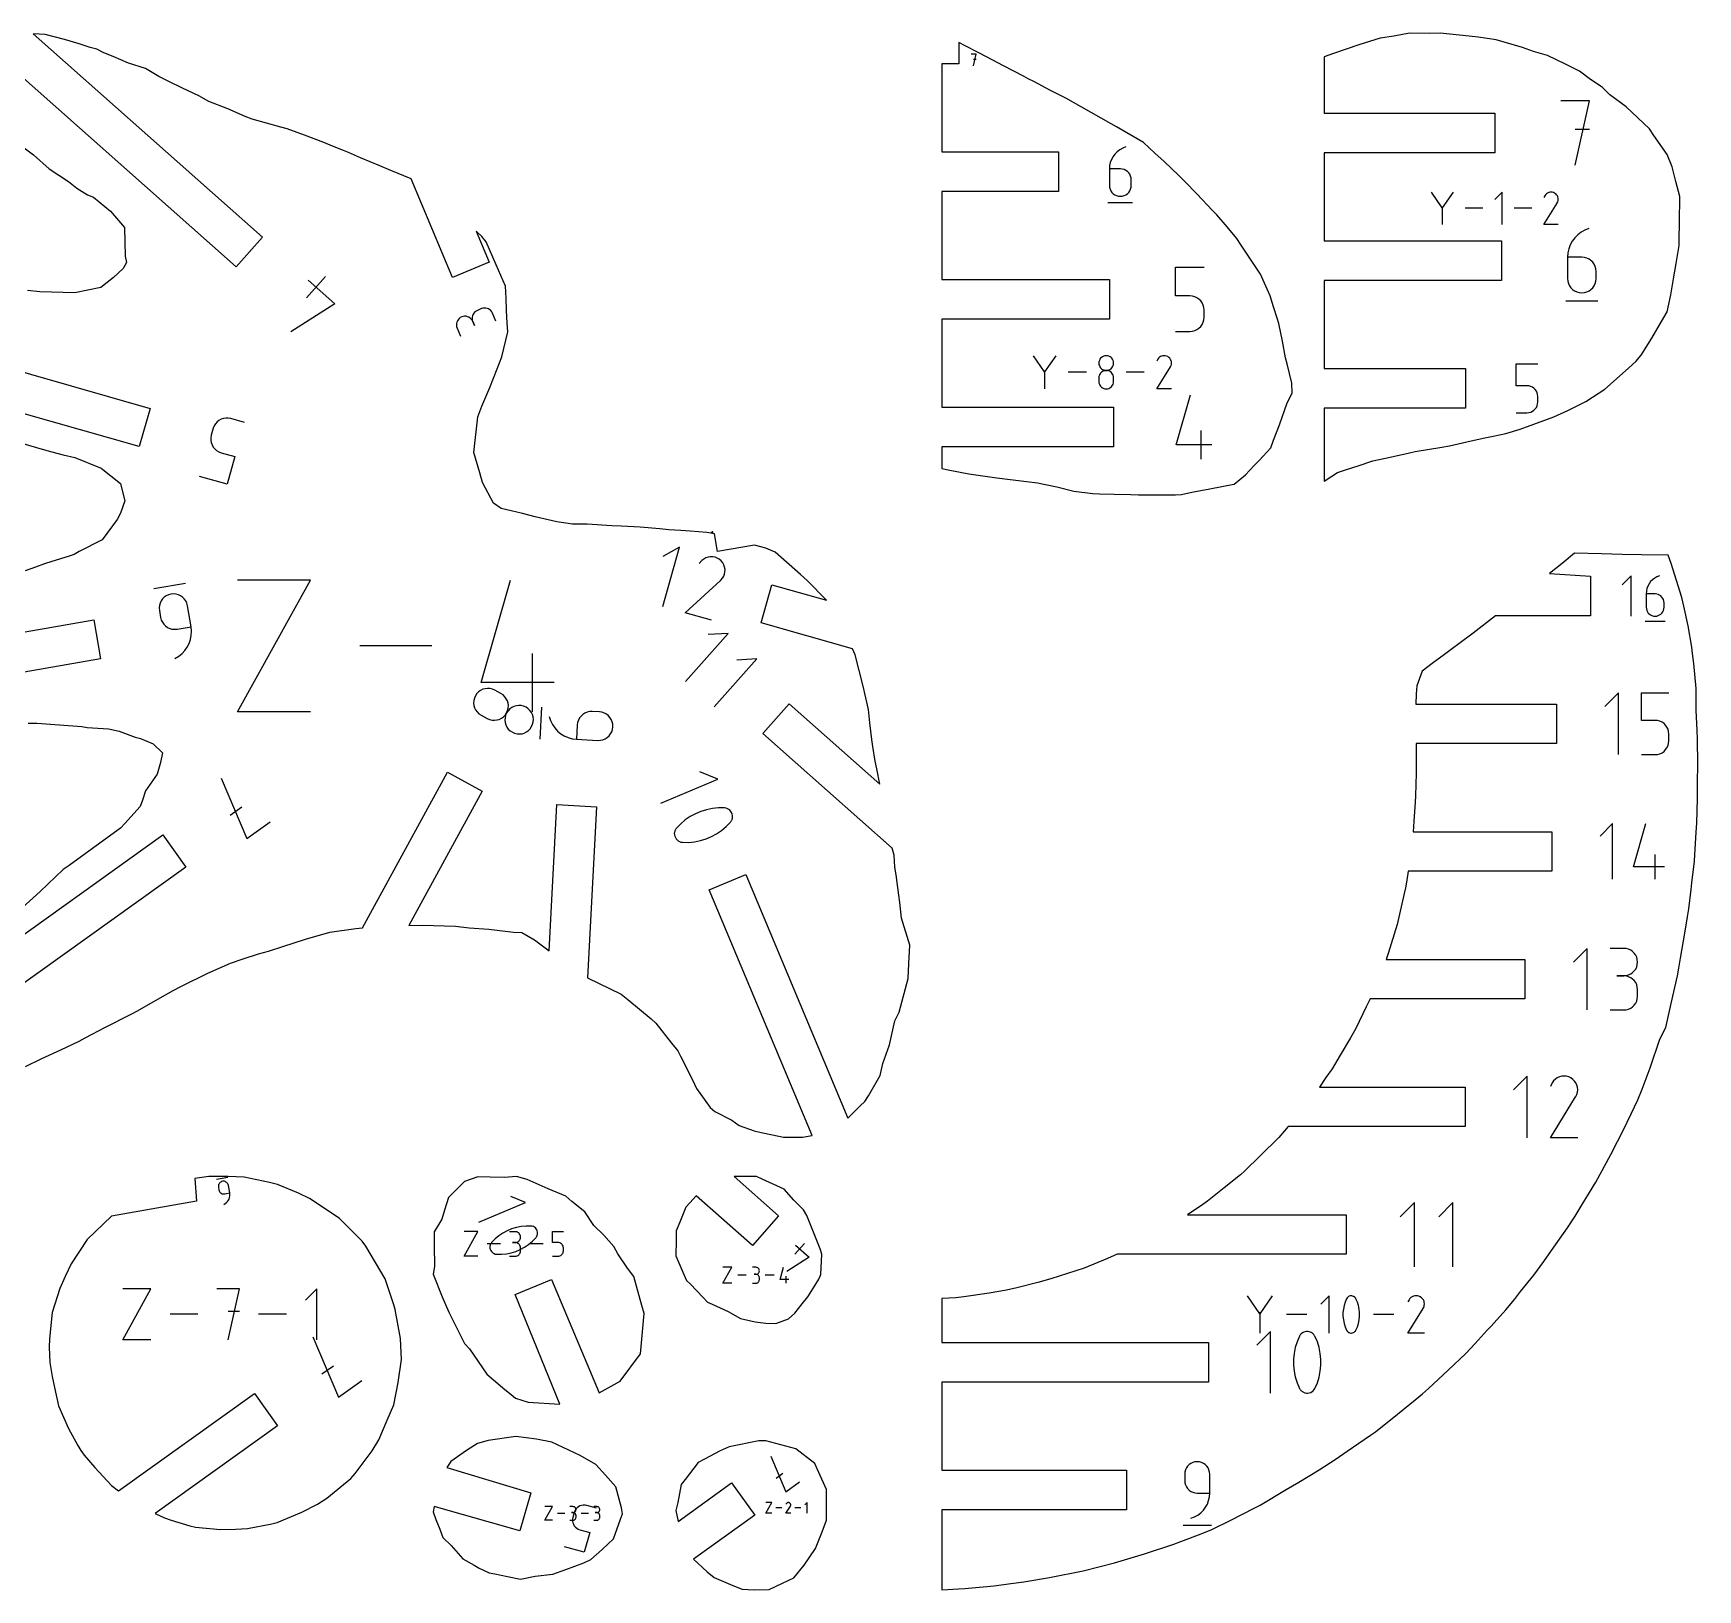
# Model space of a CAD drawing. Extents: x 1175 to 2208, y 2102 to 2749.
# Drawn here: x 2030.2 to 2195.8, y 2142.2 to 2296.9 of the extents above; entities that cross this region are included whole.
import ezdxf

# ---------------------------------------------------------------- set-up
doc = ezdxf.new("R2010")
doc.units = 0
doc.layers.add('IMPORT_-_FTPFZRFGX82OPU8', color=18, linetype='CONTINUOUS')

msp = doc.modelspace()

# ---------------------------------------------------------------- linework, layer by layer
at = {"layer": 'IMPORT_-_FTPFZRFGX82OPU8'}
for points in [[(2029.44, 2194.19), (2031.09, 2194.99), (2032.98, 2195.83), (2034.79, 2196.72), (2035.39, 2197.05), (2036.09, 2197.42), (2037.34, 2198.08), (2040.02, 2199.44), (2040.59, 2199.73), (2042.62, 2200.9), (2044.15, 2201.76), (2044.95, 2202.19), (2047.57, 2203.48), (2049.84, 2204.46), (2051.1, 2204.9), (2052.63, 2205.38), (2053.62, 2205.67), (2055.06, 2206.14), (2057.3, 2206.84), (2059.72, 2207.55), (2062.3, 2207.93), (2062.97, 2207.99), (2071.43, 2223.45), (2074.88, 2221.56), (2067.58, 2208.22), (2068.92, 2208.23), (2072.23, 2208.13), (2073.56, 2207.99), (2075.52, 2207.85), (2078, 2207.55), (2078.8, 2207.51), (2080.06, 2206.8), (2081.54, 2205.68), (2082.3, 2220.24), (2086.23, 2220.03), (2085.35, 2203.01), (2088.69, 2201.38), (2089.36, 2200.86), (2091.67, 2198.94), (2092.14, 2198.5), (2093.7, 2196.5), (2094.32, 2195.74), (2094.59, 2195.23), (2095.78, 2192.85), (2096.19, 2192.01), (2097.54, 2190.12), (2098.01, 2189.73), (2099.71, 2188.85), (2100.43, 2188.33), (2101.93, 2187.8), (2102.6, 2187.61), (2103.74, 2187.4), (2104.85, 2187.17), (2105.71, 2187.15), (2106.73, 2187.16), (2107.68, 2187.34), (2097.45, 2211.75), (2101.08, 2213.27), (2111.23, 2189.06), (2112.47, 2190.27), (2112.93, 2190.7), (2113.29, 2191.28), (2114.46, 2193.28), (2114.71, 2194.5), (2115.39, 2196.36), (2115.91, 2198.72), (2116.33, 2199.59), (2117.22, 2202.95), (2117.31, 2204.42), (2117.41, 2206.27), (2116.58, 2208.94), (2116.4, 2210.5), (2116.32, 2211.22), (2116.04, 2213.25), (2115.9, 2214.01), (2115.85, 2215.22), (2115.65, 2215.9), (2102.79, 2227.3), (2105.4, 2230.25), (2114.41, 2222.27), (2114.12, 2223.8), (2113.97, 2224.55), (2113.71, 2226.03), (2113.62, 2226.72), (2113.42, 2228.36), (2113.3, 2229.68), (2112.76, 2232.03), (2111.96, 2235.14), (2111.7, 2235.73), (2102.6, 2238.32), (2103.67, 2242.1), (2109.11, 2240.56), (2107.19, 2242.53), (2106.53, 2243.11), (2104, 2245.34), (2103.07, 2245.73), (2101.96, 2246.05), (2098.26, 2245.4), (2097.96, 2247.15), (2097.21, 2247.31), (2095.56, 2247.43), (2094.64, 2247.48), (2093.44, 2247.55), (2092.53, 2247.65), (2090.58, 2247.83), (2088.7, 2247.94), (2087.77, 2247.96), (2085.32, 2248.12), (2083.86, 2248.14), (2082.31, 2248.37), (2080.14, 2248.86), (2078.88, 2249.19), (2077.75, 2249.45), (2076.76, 2249.7), (2076.01, 2250.2), (2074.91, 2252.27), (2074.62, 2253.22), (2074.04, 2255.26), (2074.45, 2258.79), (2074.82, 2259.86), (2075.63, 2261.73), (2076.37, 2263.56), (2076.84, 2264.77), (2077.41, 2267.27), (2077.37, 2268.13), (2077.3, 2269.39), (2077.24, 2270.61), (2077.19, 2271.78), (2076.73, 2272.87), (2076.27, 2273.92), (2075.26, 2276.22), (2074.85, 2276.73), (2074.26, 2277.28), (2075.56, 2274.18), (2071.93, 2272.66), (2067.82, 2282.47), (2065.8, 2283.31), (2064.7, 2283.77), (2062.77, 2284.56), (2061.57, 2285.09), (2061.07, 2285.29), (2059.97, 2285.72), (2059.13, 2286.08), (2057.2, 2286.81), (2055.46, 2287.45), (2054.83, 2287.62), (2052, 2288.42), (2051.29, 2288.66), (2049.56, 2289.42), (2047.67, 2290.15), (2046.7, 2290.73), (2045.08, 2291.49), (2043.72, 2292.14), (2042.7, 2292.64), (2041.37, 2293.46), (2039.69, 2293.98), (2038.17, 2294.65), (2037.25, 2295), (2036.53, 2295.38), (2035.89, 2295.54), (2034.78, 2295.9), (2033.34, 2296.32), (2031.42, 2296.84), (2030.21, 2296.89), (2053.02, 2276.67), (2050.41, 2273.73), (2025.68, 2295.64)], [(2123.74, 2293.72), (2124, 2294.87), (2123.49, 2294.87)], [(2124, 2294.35), (2123.74, 2294.35)], [(2183.58, 2283.84), (2185, 2290.22), (2182.16, 2290.22)], [(2185, 2287.38), (2183.58, 2287.38)], [(2028.91, 2285.84), (2030.24, 2284.85), (2031.8, 2283.46), (2033.73, 2282.21), (2034.56, 2281.55), (2035.61, 2280.88), (2036.2, 2280.65), (2037.9, 2279.24), (2039.3, 2277.64), (2039.37, 2274.77), (2039.48, 2274.15), (2039.16, 2273.54), (2038.21, 2272.67), (2036.94, 2271.65), (2034.35, 2271.13), (2030.86, 2271.23), (2029.66, 2271.36)], [(2138.88, 2285.64), (2138.57, 2285.52), (2138.29, 2285.36), (2138.03, 2285.17), (2137.8, 2284.94), (2137.61, 2284.69), (2137.46, 2284.41), (2137.34, 2284.1), (2137.27, 2283.79), (2137.25, 2283.46), (2137.25, 2281.83), (2137.27, 2281.63), (2137.32, 2281.45), (2137.4, 2281.28), (2137.5, 2281.12), (2137.64, 2280.99), (2137.79, 2280.89), (2137.96, 2280.8), (2138.14, 2280.75), (2138.34, 2280.74), (2138.53, 2280.75), (2138.72, 2280.8), (2138.89, 2280.89), (2139.04, 2280.99), (2139.17, 2281.12), (2139.28, 2281.28), (2139.36, 2281.45), (2139.41, 2281.63), (2139.43, 2281.83), (2139.43, 2282.37), (2139.41, 2282.56), (2139.36, 2282.75), (2139.28, 2282.92), (2139.17, 2283.07), (2139.04, 2283.2), (2138.89, 2283.31), (2138.72, 2283.39), (2138.53, 2283.44), (2138.34, 2283.46), (2137.25, 2283.46)], [(2171.43, 2281.15), (2170.36, 2279.6), (2169.29, 2281.15)], [(2176.3, 2277.94), (2176.3, 2281.15), (2175.59, 2280.43)], [(2181.89, 2277.94), (2180.46, 2277.94), (2181.78, 2280.06), (2181.78, 2280.06), (2181.78, 2280.06), (2181.79, 2280.06), (2181.79, 2280.07), (2181.79, 2280.07), (2181.79, 2280.07), (2181.79, 2280.07), (2181.79, 2280.07), (2181.79, 2280.08), (2181.85, 2280.19), (2181.88, 2280.31), (2181.89, 2280.44), (2181.88, 2280.56), (2181.85, 2280.68), (2181.8, 2280.79), (2181.73, 2280.89), (2181.64, 2280.98), (2181.53, 2281.05), (2181.42, 2281.11), (2181.3, 2281.14), (2181.17, 2281.15), (2181.05, 2281.13), (2180.94, 2281.1), (2180.82, 2281.05), (2180.72, 2280.98), (2180.63, 2280.89), (2180.56, 2280.79), (2180.47, 2280.61)], [(2137.11, 2280.12), (2139.56, 2280.12)], [(2170.36, 2279.72), (2170.36, 2277.94)], [(2174.39, 2279.54), (2172.63, 2279.54)], [(2179.26, 2279.54), (2177.51, 2279.54)], [(2184.94, 2277.52), (2184.54, 2277.37), (2184.16, 2277.16), (2183.83, 2276.91), (2183.54, 2276.61), (2183.29, 2276.28), (2183.09, 2275.92), (2182.94, 2275.52), (2182.85, 2275.11), (2182.81, 2274.68), (2182.81, 2272.56), (2182.84, 2272.3), (2182.9, 2272.06), (2183.01, 2271.84), (2183.15, 2271.64), (2183.32, 2271.47), (2183.52, 2271.33), (2183.74, 2271.23), (2183.98, 2271.16), (2184.23, 2271.14), (2184.49, 2271.16), (2184.73, 2271.23), (2184.95, 2271.33), (2185.14, 2271.47), (2185.32, 2271.64), (2185.46, 2271.84), (2185.56, 2272.06), (2185.63, 2272.3), (2185.65, 2272.56), (2185.65, 2273.26), (2185.63, 2273.52), (2185.56, 2273.76), (2185.46, 2273.98), (2185.32, 2274.18), (2185.14, 2274.35), (2184.95, 2274.49), (2184.73, 2274.59), (2184.49, 2274.66), (2184.23, 2274.68), (2182.81, 2274.68)], [(2143.83, 2267.3), (2145.25, 2267.3), (2145.5, 2267.32), (2145.74, 2267.39), (2145.96, 2267.49), (2146.16, 2267.63), (2146.33, 2267.8), (2146.47, 2268), (2146.58, 2268.22), (2146.64, 2268.46), (2146.67, 2268.72), (2146.67, 2269.42), (2146.64, 2269.68), (2146.58, 2269.92), (2146.47, 2270.14), (2146.33, 2270.33), (2146.16, 2270.5), (2145.96, 2270.64), (2145.74, 2270.75), (2145.5, 2270.81), (2145.25, 2270.84), (2143.83, 2270.84), (2143.83, 2273.68), (2146.67, 2273.68)], [(2057.55, 2272.39), (2060.2, 2270.04), (2055.85, 2267.27)], [(2059.29, 2272.75), (2057.41, 2270.63)], [(2006.1, 2269.89), (2041.84, 2259.64), (2040.77, 2255.85), (2005.48, 2265.86)], [(2076.23, 2268.32), (2075.9, 2269.1), (2075.83, 2269.24), (2075.73, 2269.36), (2075.63, 2269.45), (2075.5, 2269.53), (2075.37, 2269.59), (2075.23, 2269.62), (2075.08, 2269.62), (2074.93, 2269.6), (2074.79, 2269.56), (2074.39, 2269.39), (2074.26, 2269.32), (2074.14, 2269.23), (2074.04, 2269.12), (2073.97, 2269), (2073.91, 2268.86), (2073.88, 2268.72), (2073.87, 2268.58), (2073.89, 2268.43), (2073.94, 2268.28), (2074.1, 2267.89), (2073.94, 2268.28), (2073.87, 2268.42), (2073.78, 2268.53), (2073.67, 2268.63), (2073.54, 2268.71), (2073.41, 2268.76), (2073.27, 2268.8), (2073.12, 2268.8), (2072.97, 2268.78), (2072.83, 2268.74), (2072.69, 2268.67), (2072.57, 2268.57), (2072.48, 2268.46), (2072.4, 2268.34), (2072.34, 2268.21), (2072.31, 2268.07), (2072.31, 2267.92), (2072.33, 2267.77), (2072.37, 2267.62), (2072.7, 2266.84)], [(2182.64, 2270.34), (2185.83, 2270.34)], [(2131.91, 2264.88), (2130.81, 2263.29), (2129.71, 2264.88)], [(2143.42, 2261.58), (2141.96, 2261.58), (2143.31, 2263.76), (2143.31, 2263.77), (2143.32, 2263.77), (2143.32, 2263.77), (2143.32, 2263.77), (2143.32, 2263.77), (2143.32, 2263.78), (2143.32, 2263.78), (2143.32, 2263.78), (2143.33, 2263.78), (2143.38, 2263.9), (2143.41, 2264.03), (2143.42, 2264.15), (2143.41, 2264.28), (2143.38, 2264.4), (2143.33, 2264.51), (2143.26, 2264.62), (2143.17, 2264.71), (2143.06, 2264.79), (2142.94, 2264.84), (2142.81, 2264.87), (2142.69, 2264.88), (2142.56, 2264.87), (2142.44, 2264.84), (2142.33, 2264.79), (2142.22, 2264.72), (2142.13, 2264.63), (2142.05, 2264.52), (2141.96, 2264.33)], [(2130.81, 2263.42), (2130.81, 2261.58)], [(2134.96, 2263.23), (2133.15, 2263.23)], [(2140.72, 2263.23), (2138.91, 2263.23)], [(2177.7, 2259.2), (2178.78, 2259.2), (2178.97, 2259.22), (2179.15, 2259.27), (2179.32, 2259.35), (2179.47, 2259.46), (2179.6, 2259.59), (2179.71, 2259.74), (2179.79, 2259.91), (2179.84, 2260.09), (2179.86, 2260.28), (2179.86, 2260.82), (2179.84, 2261.01), (2179.79, 2261.19), (2179.71, 2261.36), (2179.6, 2261.51), (2179.47, 2261.64), (2179.32, 2261.75), (2179.15, 2261.83), (2178.97, 2261.88), (2178.78, 2261.9), (2177.7, 2261.9), (2177.7, 2264.06), (2179.86, 2264.06)], [(2147.43, 2256.02), (2143.89, 2256.02), (2145.3, 2260.98)], [(2051.24, 2258.25), (2049.87, 2258.63), (2049.62, 2258.68), (2049.38, 2258.68), (2049.13, 2258.64), (2048.91, 2258.56), (2048.69, 2258.44), (2048.51, 2258.29), (2048.34, 2258.11), (2048.22, 2257.89), (2048.12, 2257.66), (2047.93, 2256.98), (2047.88, 2256.72), (2047.88, 2256.48), (2047.92, 2256.24), (2048, 2256.01), (2048.12, 2255.8), (2048.27, 2255.61), (2048.46, 2255.45), (2048.67, 2255.32), (2048.91, 2255.23), (2050.27, 2254.84), (2049.5, 2252.11), (2046.77, 2252.88)], [(2028.73, 2256.27), (2031.56, 2255.44), (2033.19, 2255.03), (2034.36, 2254.77), (2036.97, 2253.71), (2038.89, 2252.17), (2039.02, 2251.6), (2039.34, 2250.45), (2038.91, 2249.22), (2038.56, 2248.58), (2037.09, 2246.56), (2034.79, 2245.4), (2034.28, 2245.12), (2033.7, 2244.92), (2032.08, 2244.41), (2031.33, 2244.17), (2030.44, 2243.86), (2029.43, 2243.49)], [(2146.37, 2254.6), (2146.37, 2257.43)], [(2097.72, 2247.24), (2097.69, 2247.37), (2097.67, 2247.33)], [(2097.76, 2247.25), (2097.79, 2247.26), (2097.79, 2247.26), (2097.8, 2247.26), (2097.8, 2247.26), (2097.81, 2247.26), (2097.81, 2247.27), (2097.81, 2247.27), (2097.81, 2247.28), (2097.81, 2247.28), (2097.81, 2247.29), (2097.81, 2247.3), (2097.81, 2247.31), (2097.81, 2247.31), (2097.8, 2247.31), (2097.8, 2247.32), (2097.8, 2247.32), (2097.79, 2247.32), (2097.79, 2247.32), (2097.78, 2247.32), (2097.78, 2247.32), (2097.76, 2247.32), (2097.78, 2247.32), (2097.78, 2247.32), (2097.79, 2247.33), (2097.79, 2247.33), (2097.79, 2247.33), (2097.8, 2247.34), (2097.8, 2247.34), (2097.8, 2247.35), (2097.8, 2247.35), (2097.8, 2247.36), (2097.8, 2247.36), (2097.8, 2247.36), (2097.79, 2247.37), (2097.79, 2247.37), (2097.79, 2247.37), (2097.78, 2247.38), (2097.78, 2247.38), (2097.77, 2247.38), (2097.77, 2247.38), (2097.74, 2247.37)], [(2092.84, 2239.95), (2094.51, 2245.84), (2092.83, 2244.9)], [(2097.67, 2238.58), (2095.05, 2239.32), (2098.57, 2242.53), (2098.58, 2242.53), (2098.58, 2242.53), (2098.58, 2242.53), (2098.59, 2242.54), (2098.59, 2242.54), (2098.6, 2242.54), (2098.6, 2242.55), (2098.6, 2242.55), (2098.61, 2242.56), (2098.77, 2242.74), (2098.89, 2242.95), (2098.97, 2243.17), (2099.01, 2243.4), (2099.02, 2243.63), (2098.98, 2243.86), (2098.91, 2244.08), (2098.79, 2244.29), (2098.64, 2244.48), (2098.45, 2244.64), (2098.25, 2244.76), (2098.03, 2244.84), (2097.8, 2244.89), (2097.56, 2244.89), (2097.33, 2244.85), (2097.11, 2244.78), (2096.9, 2244.66), (2096.71, 2244.51), (2096.45, 2244.23)], [(2045.35, 2242.24), (2042.21, 2241.69)], [(2057.79, 2229.47), (2050.52, 2229.47), (2057.79, 2242.56), (2050.52, 2242.56)], [(2082.03, 2232.38), (2074.77, 2232.38), (2077.67, 2242.56)], [(2189.13, 2238.97), (2189.13, 2242.98), (2188.24, 2242.09)], [(2191.97, 2242.98), (2191.71, 2242.88), (2191.48, 2242.75), (2191.27, 2242.59), (2191.08, 2242.41), (2190.93, 2242.2), (2190.8, 2241.97), (2190.71, 2241.72), (2190.65, 2241.46), (2190.63, 2241.19), (2190.63, 2239.86), (2190.65, 2239.7), (2190.69, 2239.55), (2190.75, 2239.41), (2190.84, 2239.29), (2190.95, 2239.18), (2191.07, 2239.1), (2191.21, 2239.03), (2191.36, 2238.99), (2191.52, 2238.97), (2191.68, 2238.99), (2191.83, 2239.03), (2191.97, 2239.1), (2192.09, 2239.18), (2192.2, 2239.29), (2192.29, 2239.41), (2192.35, 2239.55), (2192.39, 2239.7), (2192.41, 2239.86), (2192.41, 2240.31), (2192.39, 2240.47), (2192.35, 2240.62), (2192.29, 2240.75), (2192.2, 2240.88), (2192.09, 2240.99), (2191.97, 2241.07), (2191.83, 2241.14), (2191.68, 2241.18), (2191.52, 2241.19), (2190.63, 2241.19)], [(2044.31, 2234.77), (2044.69, 2234.99), (2045.02, 2235.25), (2045.3, 2235.56), (2045.54, 2235.9), (2045.73, 2236.27), (2045.87, 2236.67), (2045.94, 2237.08), (2045.96, 2237.5), (2045.92, 2237.93), (2045.56, 2240.02), (2045.49, 2240.27), (2045.39, 2240.49), (2045.24, 2240.69), (2045.07, 2240.86), (2044.87, 2241), (2044.66, 2241.11), (2044.42, 2241.17), (2044.17, 2241.2), (2043.92, 2241.18), (2043.67, 2241.11), (2043.45, 2241), (2043.25, 2240.86), (2043.08, 2240.69), (2042.94, 2240.49), (2042.83, 2240.27), (2042.77, 2240.04), (2042.74, 2239.79), (2042.77, 2239.54), (2042.89, 2238.84), (2042.95, 2238.59), (2043.06, 2238.37), (2043.2, 2238.17), (2043.37, 2238), (2043.57, 2237.86), (2043.79, 2237.76), (2044.02, 2237.69), (2044.27, 2237.67), (2044.53, 2237.69), (2045.92, 2237.93)], [(1996.34, 2231.65), (2036.24, 2238.6), (2036.92, 2234.72), (1997.03, 2227.77)], [(2190.52, 2238.47), (2192.52, 2238.47)], [(2095.1, 2232.49), (2099.33, 2237.26), (2097.33, 2237.14)], [(2069.86, 2236.01), (2062.7, 2236.01)], [(2079.86, 2229.47), (2079.86, 2235.28)], [(2097.95, 2229.96), (2102.18, 2234.73), (2100.18, 2234.61)], [(2080.78, 2229.93), (2080.62, 2226.74)], [(2187.87, 2225.21), (2187.87, 2231.34), (2186.51, 2229.98)], [(2190.17, 2225.21), (2191.53, 2225.21), (2191.77, 2225.23), (2192, 2225.3), (2192.22, 2225.4), (2192.41, 2225.53), (2192.57, 2225.7), (2192.7, 2225.89), (2192.81, 2226.1), (2192.87, 2226.33), (2192.89, 2226.57), (2192.89, 2227.25), (2192.87, 2227.5), (2192.81, 2227.73), (2192.7, 2227.94), (2192.57, 2228.13), (2192.41, 2228.29), (2192.22, 2228.42), (2192, 2228.52), (2191.77, 2228.59), (2191.53, 2228.61), (2190.17, 2228.61), (2190.17, 2231.34), (2192.89, 2231.34)], [(2029.72, 2228.35), (2030.59, 2228.34), (2031.93, 2228.24), (2035.04, 2228.01), (2035.58, 2227.91), (2037.72, 2227.77), (2038.75, 2227.53), (2040.35, 2226.94), (2040.9, 2226.8), (2042.15, 2226.28), (2043.06, 2225.39), (2042.89, 2224.43), (2042.55, 2223.27), (2041.4, 2221.61), (2041.1, 2220.67), (2040.86, 2220.06), (2039.33, 2218.35), (2038.9, 2217.88), (2036.48, 2216.13), (2035.39, 2215.35), (2033.8, 2214.17), (2033.19, 2213.77), (2030.9, 2211.58), (2028.79, 2209.68)], [(2081.54, 2229), (2081.66, 2228.59), (2081.85, 2228.21), (2082.08, 2227.86), (2082.36, 2227.55), (2082.68, 2227.29), (2083.03, 2227.07), (2083.42, 2226.9), (2083.83, 2226.79), (2084.25, 2226.73), (2086.38, 2226.62), (2086.64, 2226.63), (2086.88, 2226.68), (2087.1, 2226.78), (2087.31, 2226.91), (2087.49, 2227.07), (2087.64, 2227.26), (2087.76, 2227.47), (2087.83, 2227.71), (2087.87, 2227.96), (2087.86, 2228.22), (2087.81, 2228.46), (2087.71, 2228.69), (2087.58, 2228.89), (2087.42, 2229.07), (2087.23, 2229.22), (2087.02, 2229.34), (2086.78, 2229.42), (2086.53, 2229.45), (2085.82, 2229.49), (2085.56, 2229.48), (2085.32, 2229.43), (2085.09, 2229.33), (2084.89, 2229.2), (2084.71, 2229.04), (2084.56, 2228.85), (2084.44, 2228.64), (2084.36, 2228.4), (2084.33, 2228.15), (2084.25, 2226.73)], [(2092.64, 2220.39), (2098.3, 2222.76), (2096.51, 2223.49)], [(2048.91, 2222.88), (2051.47, 2216.86), (2053.78, 2218.51)], [(2049.82, 2219.17), (2050.97, 2220)], [(2187.3, 2212.81), (2187.3, 2218.34), (2186.07, 2217.11)], [(2192.45, 2214.04), (2189.38, 2214.04), (2190.61, 2218.34)], [(2010.24, 2193.7), (2043.12, 2217.23), (2045.41, 2214.02), (2011.24, 2189.57)], [(2191.53, 2212.81), (2191.53, 2215.27)], [(2184.76, 2199.81), (2184.76, 2205.94), (2183.39, 2204.58)], [(2187.05, 2199.81), (2188.41, 2199.81), (2188.66, 2199.83), (2188.89, 2199.9), (2189.1, 2200), (2189.29, 2200.13), (2189.45, 2200.3), (2189.59, 2200.49), (2189.69, 2200.7), (2189.75, 2200.93), (2189.77, 2201.17), (2189.77, 2201.85), (2189.75, 2202.09), (2189.69, 2202.32), (2189.59, 2202.54), (2189.45, 2202.73), (2189.29, 2202.89), (2189.1, 2203.02), (2188.89, 2203.12), (2188.66, 2203.19), (2188.41, 2203.21), (2187.73, 2203.21), (2188.41, 2203.21), (2188.66, 2203.23), (2188.89, 2203.3), (2189.1, 2203.4), (2189.29, 2203.53), (2189.45, 2203.69), (2189.59, 2203.88), (2189.69, 2204.1), (2189.75, 2204.33), (2189.77, 2204.57), (2189.75, 2204.82), (2189.69, 2205.05), (2189.59, 2205.26), (2189.45, 2205.45), (2189.29, 2205.61), (2189.1, 2205.75), (2188.89, 2205.85), (2188.66, 2205.91), (2188.41, 2205.93), (2187.05, 2205.93)], [(2178.81, 2187.11), (2178.81, 2193.24), (2177.45, 2191.88)], [(2183.83, 2187.11), (2181.11, 2187.11), (2183.62, 2191.16), (2183.62, 2191.16), (2183.63, 2191.17), (2183.63, 2191.17), (2183.63, 2191.17), (2183.63, 2191.18), (2183.64, 2191.18), (2183.64, 2191.19), (2183.64, 2191.19), (2183.64, 2191.2), (2183.75, 2191.42), (2183.81, 2191.65), (2183.83, 2191.88), (2183.81, 2192.12), (2183.75, 2192.34), (2183.65, 2192.55), (2183.52, 2192.74), (2183.35, 2192.91), (2183.15, 2193.06), (2182.93, 2193.16), (2182.69, 2193.22), (2182.46, 2193.24), (2182.23, 2193.22), (2182, 2193.16), (2181.79, 2193.06), (2181.6, 2192.93), (2181.43, 2192.76), (2181.29, 2192.56), (2181.11, 2192.21)], [(2049.56, 2183.15), (2048.44, 2182.95)], [(2049.19, 2180.47), (2049.32, 2180.55), (2049.44, 2180.65), (2049.55, 2180.76), (2049.63, 2180.88), (2049.7, 2181.01), (2049.75, 2181.15), (2049.77, 2181.3), (2049.78, 2181.45), (2049.77, 2181.61), (2049.64, 2182.35), (2049.61, 2182.44), (2049.57, 2182.52), (2049.52, 2182.59), (2049.46, 2182.66), (2049.39, 2182.7), (2049.31, 2182.74), (2049.23, 2182.77), (2049.14, 2182.77), (2049.05, 2182.77), (2048.96, 2182.74), (2048.88, 2182.7), (2048.81, 2182.65), (2048.75, 2182.59), (2048.7, 2182.52), (2048.66, 2182.44), (2048.64, 2182.36), (2048.63, 2182.27), (2048.64, 2182.18), (2048.68, 2181.93), (2048.7, 2181.84), (2048.74, 2181.76), (2048.79, 2181.69), (2048.85, 2181.63), (2048.92, 2181.58), (2049, 2181.54), (2049.09, 2181.52), (2049.18, 2181.51), (2049.27, 2181.52), (2049.77, 2181.61)], [(2074.54, 2178.72), (2079.17, 2180.66), (2077.71, 2181.26)], [(2167.6, 2174.28), (2167.6, 2180.67), (2166.18, 2179.25)], [(2171.41, 2174.28), (2171.41, 2180.67), (2170, 2179.25)], [(2074.43, 2175.32), (2073.08, 2175.32), (2074.43, 2177.77), (2073.08, 2177.77)], [(2077.6, 2175.32), (2078.15, 2175.32), (2078.24, 2175.33), (2078.34, 2175.36), (2078.42, 2175.39), (2078.5, 2175.45), (2078.56, 2175.51), (2078.62, 2175.59), (2078.66, 2175.67), (2078.68, 2175.77), (2078.69, 2175.86), (2078.69, 2176.14), (2078.68, 2176.23), (2078.66, 2176.32), (2078.62, 2176.41), (2078.56, 2176.48), (2078.5, 2176.55), (2078.42, 2176.6), (2078.34, 2176.64), (2078.24, 2176.67), (2078.15, 2176.68), (2077.88, 2176.68), (2078.15, 2176.68), (2078.24, 2176.69), (2078.34, 2176.71), (2078.42, 2176.75), (2078.5, 2176.81), (2078.56, 2176.87), (2078.62, 2176.95), (2078.66, 2177.03), (2078.68, 2177.12), (2078.69, 2177.22), (2078.68, 2177.32), (2078.66, 2177.41), (2078.62, 2177.49), (2078.56, 2177.57), (2078.5, 2177.64), (2078.42, 2177.69), (2078.34, 2177.73), (2078.24, 2177.75), (2078.15, 2177.76), (2077.6, 2177.76)], [(2081.86, 2175.32), (2082.4, 2175.32), (2082.5, 2175.33), (2082.59, 2175.35), (2082.68, 2175.39), (2082.75, 2175.45), (2082.82, 2175.51), (2082.87, 2175.59), (2082.91, 2175.67), (2082.94, 2175.77), (2082.95, 2175.86), (2082.95, 2176.14), (2082.94, 2176.23), (2082.91, 2176.32), (2082.87, 2176.41), (2082.82, 2176.48), (2082.75, 2176.55), (2082.68, 2176.6), (2082.59, 2176.64), (2082.5, 2176.67), (2082.4, 2176.68), (2081.86, 2176.68), (2081.86, 2177.77), (2082.95, 2177.77)], [(2076.69, 2176.54), (2075.35, 2176.54)], [(2080.94, 2176.54), (2079.61, 2176.54)], [(2106.04, 2176.41), (2107.4, 2175.21), (2105.17, 2173.79)], [(2106.93, 2176.6), (2105.97, 2175.51)], [(2099.69, 2172.64), (2098.81, 2172.64), (2099.69, 2174.22), (2098.81, 2174.22)], [(2101.74, 2172.64), (2102.09, 2172.64), (2102.15, 2172.65), (2102.21, 2172.66), (2102.27, 2172.69), (2102.31, 2172.72), (2102.36, 2172.76), (2102.39, 2172.81), (2102.42, 2172.87), (2102.43, 2172.93), (2102.44, 2172.99), (2102.44, 2173.17), (2102.43, 2173.23), (2102.42, 2173.29), (2102.39, 2173.34), (2102.36, 2173.39), (2102.31, 2173.43), (2102.27, 2173.47), (2102.21, 2173.49), (2102.15, 2173.51), (2102.09, 2173.52), (2101.91, 2173.52), (2102.09, 2173.52), (2102.15, 2173.52), (2102.21, 2173.54), (2102.27, 2173.57), (2102.31, 2173.6), (2102.36, 2173.64), (2102.39, 2173.69), (2102.42, 2173.75), (2102.43, 2173.81), (2102.44, 2173.87), (2102.43, 2173.93), (2102.42, 2173.99), (2102.39, 2174.05), (2102.36, 2174.09), (2102.31, 2174.14), (2102.27, 2174.17), (2102.21, 2174.2), (2102.15, 2174.21), (2102.09, 2174.22), (2101.74, 2174.22)], [(2105.37, 2172.99), (2104.49, 2172.99), (2104.84, 2174.22)], [(2041.93, 2167.02), (2039.13, 2167.02), (2041.93, 2172.08), (2039.13, 2172.08)], [(2049.62, 2167.02), (2050.74, 2172.08), (2048.49, 2172.08)], [(2058.42, 2167.02), (2058.42, 2172.08), (2057.3, 2170.95)], [(2101.14, 2173.43), (2100.28, 2173.43)], [(2103.9, 2173.43), (2103.03, 2173.43)], [(2105.1, 2172.64), (2105.1, 2173.34)], [(2153.45, 2171.39), (2152.22, 2169.6), (2150.98, 2171.39)], [(2159.09, 2167.68), (2159.09, 2171.39), (2158.27, 2170.56)], [(2168.58, 2167.68), (2166.94, 2167.68), (2168.46, 2170.13), (2168.46, 2170.13), (2168.46, 2170.13), (2168.46, 2170.13), (2168.47, 2170.14), (2168.47, 2170.14), (2168.47, 2170.14), (2168.47, 2170.14), (2168.47, 2170.15), (2168.47, 2170.15), (2168.54, 2170.28), (2168.57, 2170.42), (2168.59, 2170.57), (2168.57, 2170.71), (2168.54, 2170.84), (2168.48, 2170.97), (2168.4, 2171.09), (2168.3, 2171.19), (2168.17, 2171.28), (2168.04, 2171.34), (2167.9, 2171.37), (2167.76, 2171.39), (2167.62, 2171.37), (2167.48, 2171.34), (2167.35, 2171.28), (2167.24, 2171.2), (2167.13, 2171.1), (2167.05, 2170.97), (2166.94, 2170.77)], [(2046.6, 2169.55), (2043.83, 2169.55)], [(2050.74, 2169.82), (2049.62, 2169.82)], [(2055.4, 2169.55), (2052.64, 2169.55)], [(2152.22, 2169.74), (2152.22, 2167.68)], [(2156.87, 2169.53), (2154.85, 2169.53)], [(2165.54, 2169.53), (2163.52, 2169.53)], [(2058.02, 2167.31), (2060.58, 2161.3), (2062.89, 2162.95)], [(2153.26, 2161.71), (2153.26, 2167.84), (2151.9, 2166.48)], [(2058.93, 2163.61), (2060.08, 2164.43)], [(2103.57, 2155.44), (2105.08, 2151.9), (2106.44, 2152.87)], [(2104.1, 2153.26), (2104.78, 2153.74)], [(2145.36, 2149.27), (2145.72, 2149.4), (2146.04, 2149.58), (2146.34, 2149.8), (2146.6, 2150.06), (2146.82, 2150.35), (2146.99, 2150.67), (2147.12, 2151.02), (2147.2, 2151.38), (2147.23, 2151.76), (2147.23, 2153.63), (2147.21, 2153.86), (2147.15, 2154.07), (2147.06, 2154.26), (2146.94, 2154.44), (2146.79, 2154.59), (2146.61, 2154.71), (2146.42, 2154.8), (2146.21, 2154.86), (2145.98, 2154.88), (2145.76, 2154.86), (2145.55, 2154.8), (2145.35, 2154.71), (2145.18, 2154.59), (2145.03, 2154.44), (2144.91, 2154.26), (2144.81, 2154.07), (2144.76, 2153.86), (2144.74, 2153.63), (2144.74, 2153.01), (2144.76, 2152.78), (2144.81, 2152.57), (2144.91, 2152.38), (2145.03, 2152.21), (2145.18, 2152.05), (2145.35, 2151.93), (2145.55, 2151.84), (2145.76, 2151.78), (2145.98, 2151.76), (2147.23, 2151.76)], [(2081.85, 2149.06), (2081.09, 2149.06), (2081.85, 2150.42), (2081.09, 2150.42)], [(2086.25, 2150.25), (2085.28, 2150.53), (2085.1, 2150.56), (2084.92, 2150.56), (2084.75, 2150.54), (2084.59, 2150.48), (2084.44, 2150.39), (2084.3, 2150.29), (2084.19, 2150.15), (2084.1, 2150), (2084.03, 2149.83), (2083.9, 2149.35), (2083.86, 2149.17), (2083.86, 2148.99), (2083.89, 2148.82), (2083.95, 2148.66), (2084.03, 2148.51), (2084.14, 2148.37), (2084.27, 2148.26), (2084.42, 2148.17), (2084.59, 2148.1), (2085.56, 2147.83), (2085.01, 2145.88), (2083.07, 2146.43)], [(2083.6, 2149.06), (2083.9, 2149.06), (2083.96, 2149.07), (2084.01, 2149.08), (2084.06, 2149.11), (2084.1, 2149.14), (2084.14, 2149.17), (2084.16, 2149.21), (2084.19, 2149.26), (2084.2, 2149.31), (2084.21, 2149.37), (2084.21, 2149.52), (2084.2, 2149.57), (2084.19, 2149.62), (2084.16, 2149.67), (2084.14, 2149.71), (2084.1, 2149.75), (2084.06, 2149.78), (2084.01, 2149.8), (2083.96, 2149.81), (2083.9, 2149.82), (2083.75, 2149.82), (2083.9, 2149.82), (2083.96, 2149.82), (2084.01, 2149.84), (2084.06, 2149.86), (2084.1, 2149.89), (2084.14, 2149.92), (2084.16, 2149.97), (2084.19, 2150.01), (2084.2, 2150.06), (2084.21, 2150.12), (2084.2, 2150.17), (2084.19, 2150.22), (2084.16, 2150.27), (2084.14, 2150.31), (2084.1, 2150.35), (2084.06, 2150.38), (2084.01, 2150.4), (2083.96, 2150.41), (2083.9, 2150.42), (2083.6, 2150.42)], [(2085.96, 2149.06), (2086.26, 2149.06), (2086.32, 2149.07), (2086.37, 2149.08), (2086.42, 2149.11), (2086.46, 2149.14), (2086.49, 2149.17), (2086.52, 2149.21), (2086.55, 2149.26), (2086.56, 2149.31), (2086.57, 2149.37), (2086.57, 2149.52), (2086.56, 2149.57), (2086.55, 2149.62), (2086.52, 2149.67), (2086.49, 2149.71), (2086.46, 2149.75), (2086.42, 2149.78), (2086.37, 2149.8), (2086.32, 2149.81), (2086.26, 2149.82), (2086.11, 2149.82), (2086.26, 2149.82), (2086.32, 2149.82), (2086.37, 2149.84), (2086.42, 2149.86), (2086.46, 2149.89), (2086.49, 2149.92), (2086.52, 2149.97), (2086.55, 2150.01), (2086.56, 2150.06), (2086.57, 2150.12), (2086.56, 2150.17), (2086.55, 2150.22), (2086.52, 2150.27), (2086.49, 2150.31), (2086.46, 2150.35), (2086.42, 2150.38), (2086.37, 2150.4), (2086.32, 2150.41), (2086.26, 2150.42), (2085.96, 2150.42)], [(2103.68, 2149.75), (2103.08, 2149.75), (2103.68, 2150.83), (2103.08, 2150.83)], [(2105.56, 2149.75), (2105.08, 2149.75), (2105.52, 2150.46), (2105.52, 2150.46), (2105.52, 2150.46), (2105.52, 2150.46), (2105.52, 2150.46), (2105.52, 2150.46), (2105.52, 2150.46), (2105.52, 2150.47), (2105.53, 2150.47), (2105.53, 2150.47), (2105.54, 2150.51), (2105.55, 2150.55), (2105.56, 2150.59), (2105.55, 2150.63), (2105.54, 2150.67), (2105.53, 2150.71), (2105.5, 2150.74), (2105.47, 2150.77), (2105.44, 2150.79), (2105.4, 2150.81), (2105.36, 2150.82), (2105.32, 2150.83), (2105.28, 2150.82), (2105.24, 2150.81), (2105.2, 2150.79), (2105.17, 2150.77), (2105.14, 2150.74), (2105.11, 2150.71), (2105.08, 2150.65)], [(2107.2, 2149.75), (2107.2, 2150.83), (2106.96, 2150.59)], [(2083.1, 2149.74), (2082.35, 2149.74)], [(2085.46, 2149.74), (2084.71, 2149.74)], [(2104.67, 2150.29), (2104.09, 2150.29)], [(2106.55, 2150.29), (2105.96, 2150.29)], [(2144.58, 2148.57), (2147.39, 2148.57)]]:
    msp.add_lwpolyline(points, dxfattribs=at)
for points in [[(2149.65, 2252.09), (2150.78, 2253.03), (2151.65, 2253.95), (2152.14, 2254.46), (2153.31, 2255.72), (2153.57, 2256.47), (2154.17, 2258.01), (2154.94, 2260.18), (2155.42, 2261.17), (2155.39, 2262.15), (2154.93, 2264.07), (2154.75, 2264.68), (2154.45, 2266.33), (2154.09, 2268.08), (2153.93, 2268.63), (2153.58, 2269.75), (2153.23, 2270.85), (2152.94, 2271.5), (2152.29, 2272.98), (2151.8, 2273.69), (2150.34, 2275.89), (2149.93, 2276.53), (2148.97, 2277.69), (2147.92, 2278.89), (2147.49, 2279.32), (2145.96, 2280.97), (2144.74, 2282.22), (2144.14, 2282.79), (2142.68, 2284.19), (2141.76, 2285.02), (2140.65, 2286.07), (2137.97, 2287.63), (2137.42, 2287.95), (2135.45, 2289.07), (2134.45, 2289.63), (2132.9, 2290.48), (2131.38, 2291.27), (2129.74, 2292.14), (2129.18, 2292.43), (2128.7, 2292.68), (2126.71, 2293.71), (2125.01, 2294.6), (2124.2, 2295.02), (2122.92, 2295.7), (2122.28, 2296.03), (2122.28, 2293.92), (2120.58, 2293.92), (2120.58, 2285.16), (2132.19, 2285.16), (2132.19, 2281.22), (2120.58, 2281.22), (2120.58, 2272.46), (2137.25, 2272.46), (2137.25, 2268.52), (2120.58, 2268.52), (2120.58, 2259.76), (2137.66, 2259.76), (2137.66, 2255.82), (2120.58, 2255.82), (2120.58, 2253.66), (2121.38, 2253.51), (2123.27, 2253.13), (2126.06, 2252.72), (2129, 2252.36), (2130.1, 2252.23), (2130.89, 2252.07), (2132.02, 2251.84), (2133.72, 2251.42), (2135.61, 2251.17), (2136.25, 2251.14), (2137.72, 2251.12), (2139.37, 2251.07), (2140.15, 2251.05), (2141.8, 2251.04), (2143.81, 2251.05), (2144.43, 2251.09), (2145.46, 2251.31), (2147.25, 2251.64), (2149.64, 2252.09)], [(2158.6, 2294.6), (2158.6, 2289), (2175.58, 2289), (2175.58, 2285.06), (2158.6, 2285.06), (2158.6, 2276.3), (2176.23, 2276.3), (2176.23, 2272.36), (2158.6, 2272.36), (2158.6, 2263.6), (2172.68, 2263.6), (2172.68, 2259.66), (2158.6, 2259.66), (2158.6, 2252.39), (2159.92, 2253.25), (2160.83, 2253.55), (2162, 2253.94), (2163.45, 2254.43), (2165.18, 2254.8), (2167.11, 2255.23), (2167.65, 2255.36), (2170.32, 2255.78), (2171.08, 2255.92), (2172.8, 2256.33), (2174.43, 2256.68), (2175.42, 2256.89), (2176.67, 2257.16), (2178.09, 2257.57), (2180.82, 2258.56), (2181.45, 2258.79), (2182.84, 2259.44), (2184.62, 2260.34), (2185.28, 2260.75), (2186.53, 2261.54), (2187.38, 2262.31), (2188.9, 2263.66), (2189.59, 2264.29), (2190.12, 2264.93), (2191.19, 2266.61), (2192.15, 2268.27), (2192.72, 2269.25), (2193.07, 2270.93), (2193.35, 2272.52), (2193.63, 2274.04), (2193.92, 2275.83), (2193.92, 2276.44), (2193.94, 2278.14), (2193.98, 2280.7), (2193.58, 2282.21), (2193.21, 2283.68), (2192.73, 2284.89), (2191.39, 2286.78), (2190.98, 2287.44), (2188.64, 2289.64), (2187.03, 2290.83), (2186.25, 2291.6), (2185.09, 2292.36), (2184.01, 2293.18), (2182.62, 2293.86), (2180.82, 2294.73), (2179.42, 2295.12), (2178.33, 2295.52), (2176.51, 2296.05), (2175.71, 2296.31), (2173.92, 2296.55), (2173.03, 2296.65), (2170.14, 2296.95), (2169.09, 2296.94), (2167.09, 2296.95), (2165.53, 2296.66), (2164.18, 2296.46), (2162.04, 2295.8), (2159.55, 2294.94)], [(2137.67, 2264.15), (2137.66, 2264.28), (2137.62, 2264.4), (2137.57, 2264.52), (2137.5, 2264.62), (2137.41, 2264.71), (2137.31, 2264.78), (2137.19, 2264.83), (2137.07, 2264.87), (2136.93, 2264.88), (2136.8, 2264.87), (2136.68, 2264.83), (2136.56, 2264.78), (2136.46, 2264.71), (2136.37, 2264.62), (2136.3, 2264.52), (2136.25, 2264.4), (2136.21, 2264.28), (2136.2, 2264.15), (2136.21, 2264.02), (2136.25, 2263.89), (2136.3, 2263.78), (2136.37, 2263.67), (2136.46, 2263.59), (2136.56, 2263.51), (2136.68, 2263.46), (2136.8, 2263.42), (2136.93, 2263.41), (2137.07, 2263.42), (2137.19, 2263.46), (2137.3, 2263.51), (2137.41, 2263.59), (2137.5, 2263.67), (2137.57, 2263.78), (2137.62, 2263.89), (2137.66, 2264.02)], [(2136.2, 2262.31), (2136.21, 2262.18), (2136.25, 2262.06), (2136.3, 2261.94), (2136.37, 2261.84), (2136.46, 2261.75), (2136.56, 2261.68), (2136.68, 2261.62), (2136.8, 2261.59), (2136.93, 2261.58), (2137.07, 2261.59), (2137.19, 2261.62), (2137.3, 2261.68), (2137.41, 2261.75), (2137.5, 2261.84), (2137.57, 2261.94), (2137.62, 2262.06), (2137.66, 2262.18), (2137.67, 2262.31), (2137.67, 2262.68), (2137.66, 2262.81), (2137.62, 2262.93), (2137.57, 2263.05), (2137.5, 2263.15), (2137.41, 2263.24), (2137.31, 2263.31), (2137.19, 2263.37), (2137.07, 2263.4), (2136.93, 2263.41), (2136.8, 2263.4), (2136.68, 2263.37), (2136.56, 2263.31), (2136.46, 2263.24), (2136.37, 2263.15), (2136.3, 2263.05), (2136.25, 2262.93), (2136.21, 2262.81), (2136.2, 2262.68)], [(2149.34, 2149.06), (2151.72, 2150.28), (2152.23, 2150.57), (2154.83, 2152.11), (2156.08, 2152.84), (2158.12, 2154.08), (2159.8, 2155.17), (2160.9, 2155.93), (2163.23, 2157.53), (2163.71, 2157.86), (2165.9, 2159.6), (2167.67, 2161.05), (2168.38, 2161.63), (2168.98, 2162.17), (2170.94, 2163.98), (2172.69, 2165.66), (2173.63, 2166.65), (2174.83, 2167.95), (2175.21, 2168.36), (2176.67, 2169.98), (2177.53, 2171.02), (2178.13, 2171.8), (2179.47, 2173.43), (2180.46, 2174.79), (2181.23, 2175.9), (2182.82, 2178.14), (2183.56, 2179.31), (2184.26, 2180.48), (2185.62, 2182.67), (2187.11, 2185.44), (2187.79, 2186.74), (2188.35, 2187.84), (2189.13, 2189.48), (2189.8, 2190.86), (2190.23, 2191.94), (2191.04, 2194.06), (2191.99, 2196.92), (2192.6, 2198.06), (2193.13, 2200.45), (2193.74, 2203.21), (2193.89, 2203.98), (2194.05, 2204.97), (2194.48, 2207.46), (2194.76, 2209.08), (2194.87, 2209.87), (2195.11, 2211.79), (2195.18, 2212.46), (2195.43, 2214.6), (2195.48, 2215.24), (2195.62, 2217.51), (2195.66, 2218.38), (2195.73, 2220.83), (2195.75, 2222.39), (2195.76, 2224.27), (2195.73, 2226.75), (2195.7, 2227.6), (2195.61, 2229.63), (2195.6, 2231.79), (2195.37, 2234.27), (2195.25, 2235.25), (2195.16, 2235.9), (2194.82, 2238.02), (2194.37, 2239.97), (2194.18, 2240.82), (2193.12, 2244.22), (2192.81, 2245.03), (2190.16, 2245.08), (2188.26, 2245.12), (2186.2, 2245.17), (2183.5, 2245.23), (2182.28, 2244.22), (2181.01, 2243.23), (2185.09, 2242.94), (2185.09, 2239.01), (2175.64, 2239.01), (2173.42, 2237.27), (2171.11, 2235.56), (2170.59, 2235.17), (2169.34, 2234.27), (2168.34, 2233.49), (2167.83, 2232.06), (2167.76, 2231.24), (2167.74, 2230.24), (2181.7, 2230.24), (2181.7, 2226.31), (2167.76, 2226.31), (2167.75, 2223.36), (2167.69, 2221.11), (2167.66, 2220.49), (2167.53, 2218.58), (2167.45, 2217.54), (2181.26, 2217.54), (2181.26, 2213.61), (2166.96, 2213.61), (2166.82, 2212.72), (2166.69, 2211.96), (2166.57, 2211.41), (2165.88, 2208.31), (2164.97, 2205.43), (2164.79, 2204.84), (2178.58, 2204.84), (2178.58, 2200.91), (2163.19, 2200.91), (2162.8, 2200.12), (2161.75, 2197.97), (2161.5, 2197.49), (2161.23, 2197.04), (2160.2, 2195.32), (2159.4, 2193.97), (2158.78, 2193.08), (2158.14, 2192.14), (2172.64, 2192.14), (2172.64, 2188.21), (2155.02, 2188.21), (2154.66, 2187.78), (2154.1, 2187.13), (2152.26, 2185.32), (2150.72, 2183.81), (2150.28, 2183.42), (2148.66, 2182.12), (2147.99, 2181.58), (2146.99, 2180.79), (2146.53, 2180.45), (2145.02, 2179.44), (2160.8, 2179.44), (2160.8, 2175.51), (2138.01, 2175.51), (2137.06, 2175.08), (2134.73, 2174.14), (2131.41, 2173.06), (2130.12, 2172.7), (2128.05, 2172.16), (2127.01, 2171.95), (2125.28, 2171.65), (2122.76, 2171.27), (2121.98, 2171.19), (2120.58, 2171.12), (2120.58, 2166.74), (2147.09, 2166.74), (2147.09, 2162.81), (2120.58, 2162.81), (2120.58, 2154.04), (2138.94, 2154.04), (2138.94, 2150.11), (2120.58, 2150.11), (2120.58, 2142.15), (2122.23, 2142.24), (2122.87, 2142.28), (2125.79, 2142.54), (2127.44, 2142.76), (2128.75, 2142.93), (2131.28, 2143.36), (2134.65, 2144.03), (2137.74, 2144.81), (2140.74, 2145.71), (2143.66, 2146.68), (2144.37, 2146.94), (2146.38, 2147.7), (2147.45, 2148.13)], [(2076.12, 2231.62), (2075.88, 2231.72), (2075.64, 2231.78), (2075.4, 2231.79), (2075.16, 2231.76), (2074.93, 2231.7), (2074.71, 2231.59), (2074.51, 2231.44), (2074.34, 2231.27), (2074.2, 2231.05), (2074.1, 2230.82), (2074.04, 2230.58), (2074.02, 2230.34), (2074.05, 2230.09), (2074.12, 2229.86), (2074.22, 2229.65), (2074.37, 2229.45), (2074.55, 2229.27), (2074.76, 2229.13), (2075.38, 2228.79), (2075.61, 2228.69), (2075.85, 2228.63), (2076.1, 2228.62), (2076.34, 2228.65), (2076.57, 2228.71), (2076.79, 2228.82), (2076.99, 2228.96), (2077.16, 2229.14), (2077.3, 2229.36), (2077.4, 2229.59), (2077.46, 2229.83), (2077.48, 2230.08), (2077.45, 2230.32), (2077.38, 2230.55), (2077.27, 2230.77), (2077.13, 2230.96), (2076.95, 2231.14), (2076.74, 2231.28)], [(2077.87, 2227.43), (2078.1, 2227.33), (2078.34, 2227.27), (2078.59, 2227.26), (2078.83, 2227.29), (2079.06, 2227.35), (2079.27, 2227.46), (2079.47, 2227.6), (2079.65, 2227.78), (2079.79, 2227.99), (2079.89, 2228.23), (2079.95, 2228.47), (2079.96, 2228.71), (2079.93, 2228.96), (2079.87, 2229.19), (2079.76, 2229.4), (2079.62, 2229.6), (2079.44, 2229.77), (2079.23, 2229.92), (2078.99, 2230.02), (2078.75, 2230.08), (2078.51, 2230.09), (2078.27, 2230.06), (2078.03, 2229.99), (2077.82, 2229.89), (2077.62, 2229.75), (2077.44, 2229.57), (2077.3, 2229.36), (2077.2, 2229.12), (2077.14, 2228.88), (2077.13, 2228.64), (2077.16, 2228.39), (2077.23, 2228.16), (2077.33, 2227.94), (2077.47, 2227.75), (2077.65, 2227.57)], [(2093.98, 2217.38), (2093.99, 2217.23), (2094.02, 2217.09), (2094.08, 2216.95), (2094.16, 2216.83), (2094.25, 2216.72), (2094.37, 2216.63), (2094.5, 2216.56), (2094.64, 2216.51), (2094.79, 2216.49), (2095.39, 2216.48), (2095.98, 2216.54), (2096.57, 2216.66), (2097.13, 2216.83), (2097.67, 2217.06), (2098.19, 2217.34), (2098.68, 2217.67), (2099.14, 2218.06), (2099.56, 2218.49), (2099.6, 2218.54), (2099.64, 2218.59), (2099.67, 2218.64), (2099.7, 2218.7), (2099.72, 2218.76), (2099.74, 2218.82), (2099.76, 2218.88), (2099.77, 2218.94), (2099.77, 2219), (2099.77, 2219.16), (2099.74, 2219.3), (2099.68, 2219.44), (2099.6, 2219.56), (2099.51, 2219.67), (2099.39, 2219.76), (2099.26, 2219.83), (2099.12, 2219.88), (2098.97, 2219.9), (2098.37, 2219.91), (2097.77, 2219.85), (2097.19, 2219.73), (2096.63, 2219.56), (2096.08, 2219.33), (2095.56, 2219.05), (2095.07, 2218.72), (2094.62, 2218.33), (2094.19, 2217.9), (2094.15, 2217.85), (2094.12, 2217.8), (2094.09, 2217.75), (2094.06, 2217.69), (2094.04, 2217.63), (2094.02, 2217.57), (2094, 2217.51), (2093.99, 2217.45)], [(2036.33, 2154.3), (2038.01, 2152.53), (2038.71, 2151.99), (2052.23, 2161.66), (2054.52, 2158.46), (2042.34, 2149.74), (2043.28, 2149.31), (2043.93, 2149.08), (2045.79, 2148.51), (2046.35, 2148.37), (2048.83, 2148.15), (2050.34, 2148.16), (2051.53, 2148.25), (2053.94, 2148.69), (2054.48, 2148.83), (2056.94, 2149.87), (2058.48, 2150.66), (2059.43, 2151.27), (2061.8, 2153.22), (2062.25, 2153.72), (2063.93, 2155.97), (2064.58, 2157.05), (2065.42, 2159.02), (2066.08, 2160.55), (2066.53, 2162.75), (2066.83, 2165.04), (2066.76, 2167.13), (2066.23, 2170.01), (2066.07, 2170.5), (2065.21, 2173.08), (2063.31, 2176.33), (2062.93, 2176.83), (2060.65, 2179.11), (2057.71, 2181.07), (2056.6, 2181.58), (2054.51, 2182.46), (2053.72, 2182.64), (2051.2, 2183.19), (2049.62, 2183.26), (2047.67, 2183.24), (2046.29, 2183.04), (2046.47, 2180.78), (2038.02, 2179.31), (2035.58, 2176.98), (2034, 2174.55), (2033.38, 2173.32), (2032.85, 2172.1), (2032.11, 2169.73), (2031.84, 2167.11), (2031.82, 2166.28), (2031.88, 2164.75), (2032.11, 2163.36), (2032.32, 2162.28), (2032.74, 2160.44), (2033.73, 2158.2), (2034.64, 2156.51), (2034.97, 2155.99), (2035.29, 2155.55)], [(2075.98, 2163.03), (2077.13, 2162.05), (2077.74, 2161.56), (2078.19, 2161.2), (2079.44, 2160.79), (2082.6, 2160.62), (2078.15, 2171.5), (2081.78, 2173.02), (2086.51, 2161.73), (2087.1, 2162.06), (2088.58, 2162.9), (2090.6, 2165.61), (2090.97, 2169.63), (2090.74, 2170.43), (2089.94, 2173.3), (2089.33, 2174.13), (2088.35, 2175.57), (2087.96, 2176.28), (2086.96, 2177.41), (2085.96, 2178.36), (2085.08, 2179.73), (2083.77, 2180.77), (2083.19, 2181.28), (2081.43, 2182.02), (2079.34, 2182.95), (2078.29, 2183.26), (2077.1, 2183.16), (2075.66, 2183.18), (2074.45, 2183.2), (2073.11, 2182.74), (2072.32, 2181.97), (2071.51, 2181.17), (2071.12, 2179.9), (2070.85, 2179.02), (2070.1, 2177.73), (2070.11, 2176.38), (2070.12, 2174.29), (2070.01, 2173.54), (2070.9, 2171.28), (2071.56, 2169.77), (2073.12, 2166.63), (2073.62, 2166.1), (2075.33, 2163.58)], [(2094.14, 2175.36), (2094.82, 2173.75), (2095.18, 2172.92), (2095.57, 2172.56), (2096.85, 2171.21), (2097.28, 2170.76), (2097.75, 2170.54), (2099.32, 2169.81), (2100.55, 2169.11), (2102.02, 2168.78), (2103.07, 2168.66), (2104.08, 2168.63), (2105.33, 2169.09), (2105.96, 2169.67), (2106.7, 2170.57), (2107.26, 2171.27), (2107.82, 2172.16), (2108.34, 2173.03), (2108.56, 2173.51), (2108.66, 2175.51), (2108.49, 2176.06), (2107.17, 2179.36), (2106.81, 2179.93), (2105.88, 2180.9), (2104.9, 2182), (2102.73, 2182.99), (2102.14, 2183.25), (2099.92, 2183.26), (2104.35, 2179.33), (2101.74, 2176.39), (2096.16, 2181.33), (2095.53, 2180.64), (2095.12, 2180.21), (2094.53, 2178.71), (2094.17, 2177.86), (2094.15, 2176.88)], [(2075.64, 2176.26), (2075.64, 2176.13), (2075.67, 2176.02), (2075.72, 2175.9), (2075.78, 2175.8), (2075.86, 2175.71), (2075.95, 2175.64), (2076.06, 2175.58), (2076.17, 2175.54), (2076.3, 2175.53), (2076.79, 2175.52), (2077.28, 2175.57), (2077.75, 2175.66), (2078.22, 2175.8), (2078.66, 2175.99), (2079.09, 2176.22), (2079.49, 2176.49), (2079.86, 2176.81), (2080.21, 2177.16), (2080.24, 2177.2), (2080.27, 2177.25), (2080.3, 2177.29), (2080.32, 2177.34), (2080.34, 2177.38), (2080.35, 2177.43), (2080.37, 2177.48), (2080.38, 2177.53), (2080.38, 2177.58), (2080.38, 2177.71), (2080.35, 2177.83), (2080.3, 2177.94), (2080.24, 2178.04), (2080.16, 2178.13), (2080.07, 2178.21), (2079.96, 2178.26), (2079.85, 2178.3), (2079.72, 2178.32), (2079.23, 2178.32), (2078.74, 2178.28), (2078.27, 2178.18), (2077.8, 2178.04), (2077.36, 2177.85), (2076.93, 2177.62), (2076.53, 2177.35), (2076.16, 2177.04), (2075.81, 2176.68), (2075.78, 2176.64), (2075.75, 2176.6), (2075.72, 2176.56), (2075.7, 2176.51), (2075.68, 2176.46), (2075.67, 2176.41), (2075.65, 2176.36), (2075.64, 2176.31)], [(2161.08, 2167.72), (2161.16, 2167.69), (2161.25, 2167.68), (2161.34, 2167.68), (2161.43, 2167.69), (2161.51, 2167.72), (2161.59, 2167.76), (2161.66, 2167.82), (2161.72, 2167.88), (2161.77, 2167.96), (2161.91, 2168.3), (2162.02, 2168.64), (2162.09, 2168.99), (2162.12, 2169.35), (2162.12, 2169.71), (2162.09, 2170.06), (2162.02, 2170.41), (2161.91, 2170.76), (2161.77, 2171.09), (2161.75, 2171.13), (2161.73, 2171.16), (2161.7, 2171.19), (2161.68, 2171.22), (2161.65, 2171.25), (2161.62, 2171.27), (2161.59, 2171.29), (2161.56, 2171.31), (2161.53, 2171.33), (2161.44, 2171.36), (2161.35, 2171.38), (2161.26, 2171.38), (2161.18, 2171.37), (2161.09, 2171.34), (2161.02, 2171.3), (2160.95, 2171.24), (2160.89, 2171.17), (2160.84, 2171.09), (2160.7, 2170.76), (2160.59, 2170.41), (2160.52, 2170.06), (2160.48, 2169.71), (2160.48, 2169.35), (2160.52, 2168.99), (2160.59, 2168.64), (2160.7, 2168.3), (2160.84, 2167.96), (2160.86, 2167.93), (2160.88, 2167.9), (2160.9, 2167.87), (2160.92, 2167.84), (2160.95, 2167.81), (2160.98, 2167.79), (2161.01, 2167.76), (2161.04, 2167.74)], [(2156.55, 2161.79), (2156.69, 2161.73), (2156.84, 2161.71), (2156.99, 2161.71), (2157.13, 2161.73), (2157.27, 2161.78), (2157.4, 2161.85), (2157.51, 2161.94), (2157.61, 2162.05), (2157.69, 2162.18), (2157.93, 2162.74), (2158.1, 2163.3), (2158.22, 2163.89), (2158.28, 2164.47), (2158.28, 2165.06), (2158.22, 2165.65), (2158.1, 2166.23), (2157.93, 2166.8), (2157.69, 2167.36), (2157.66, 2167.41), (2157.63, 2167.47), (2157.59, 2167.52), (2157.55, 2167.57), (2157.5, 2167.61), (2157.45, 2167.65), (2157.4, 2167.69), (2157.35, 2167.72), (2157.3, 2167.75), (2157.15, 2167.81), (2157, 2167.83), (2156.86, 2167.83), (2156.71, 2167.81), (2156.58, 2167.76), (2156.45, 2167.69), (2156.33, 2167.6), (2156.23, 2167.49), (2156.15, 2167.36), (2155.92, 2166.8), (2155.74, 2166.23), (2155.63, 2165.65), (2155.57, 2165.07), (2155.57, 2164.48), (2155.63, 2163.89), (2155.74, 2163.31), (2155.92, 2162.74), (2156.15, 2162.18), (2156.18, 2162.13), (2156.22, 2162.07), (2156.26, 2162.02), (2156.3, 2161.97), (2156.34, 2161.93), (2156.39, 2161.89), (2156.44, 2161.85), (2156.49, 2161.82)], [(2070.65, 2148.16), (2070.95, 2147.36), (2071.8, 2146.54), (2072.93, 2145.24), (2074.07, 2144.59), (2074.56, 2144.3), (2075.57, 2143.82), (2076.12, 2143.73), (2077.39, 2143.46), (2078.68, 2143.21), (2080.14, 2143.49), (2081.88, 2143.71), (2083.2, 2144.17), (2084.97, 2144.84), (2085.68, 2145.16), (2086.79, 2146.15), (2087.94, 2147.2), (2088.61, 2149.17), (2088.83, 2149.7), (2088.72, 2150.3), (2088.16, 2152.38), (2087.14, 2153.56), (2086.17, 2154.62), (2084.61, 2155.5), (2083.5, 2156.03), (2081.81, 2156.82), (2080.27, 2157.11), (2078.21, 2157.39), (2075.45, 2157), (2074.39, 2156.7), (2073.32, 2156), (2071.75, 2154.91), (2071.36, 2154.31), (2079.7, 2151.79), (2078.63, 2148.01), (2070.09, 2150.43), (2070.01, 2149.89), (2070.27, 2149.15)], [(2095.87, 2145.19), (2097.23, 2143.94), (2097.93, 2143.37), (2099.81, 2142.56), (2100.74, 2142.2), (2101.91, 2142.15), (2103.42, 2142.17), (2104.73, 2142.8), (2105.88, 2143.33), (2106.88, 2144.58), (2108.02, 2146.26), (2108.68, 2147.91), (2109.11, 2149.07), (2109.12, 2151.26), (2109.11, 2152.13), (2108.2, 2154.17), (2107.96, 2154.7), (2106.05, 2156.15), (2103.08, 2156.95), (2102.4, 2156.96), (2099.44, 2156.36), (2098.55, 2155.97), (2096.99, 2155.15), (2096.35, 2154.81), (2095.07, 2153.13), (2094.67, 2152.61), (2094.32, 2150.84), (2094.14, 2150.04), (2094.35, 2148.95), (2099.68, 2152.77), (2101.97, 2149.56)]]:
    msp.add_lwpolyline(points, close=True, dxfattribs=at)

doc.saveas('drawing.dxf')
